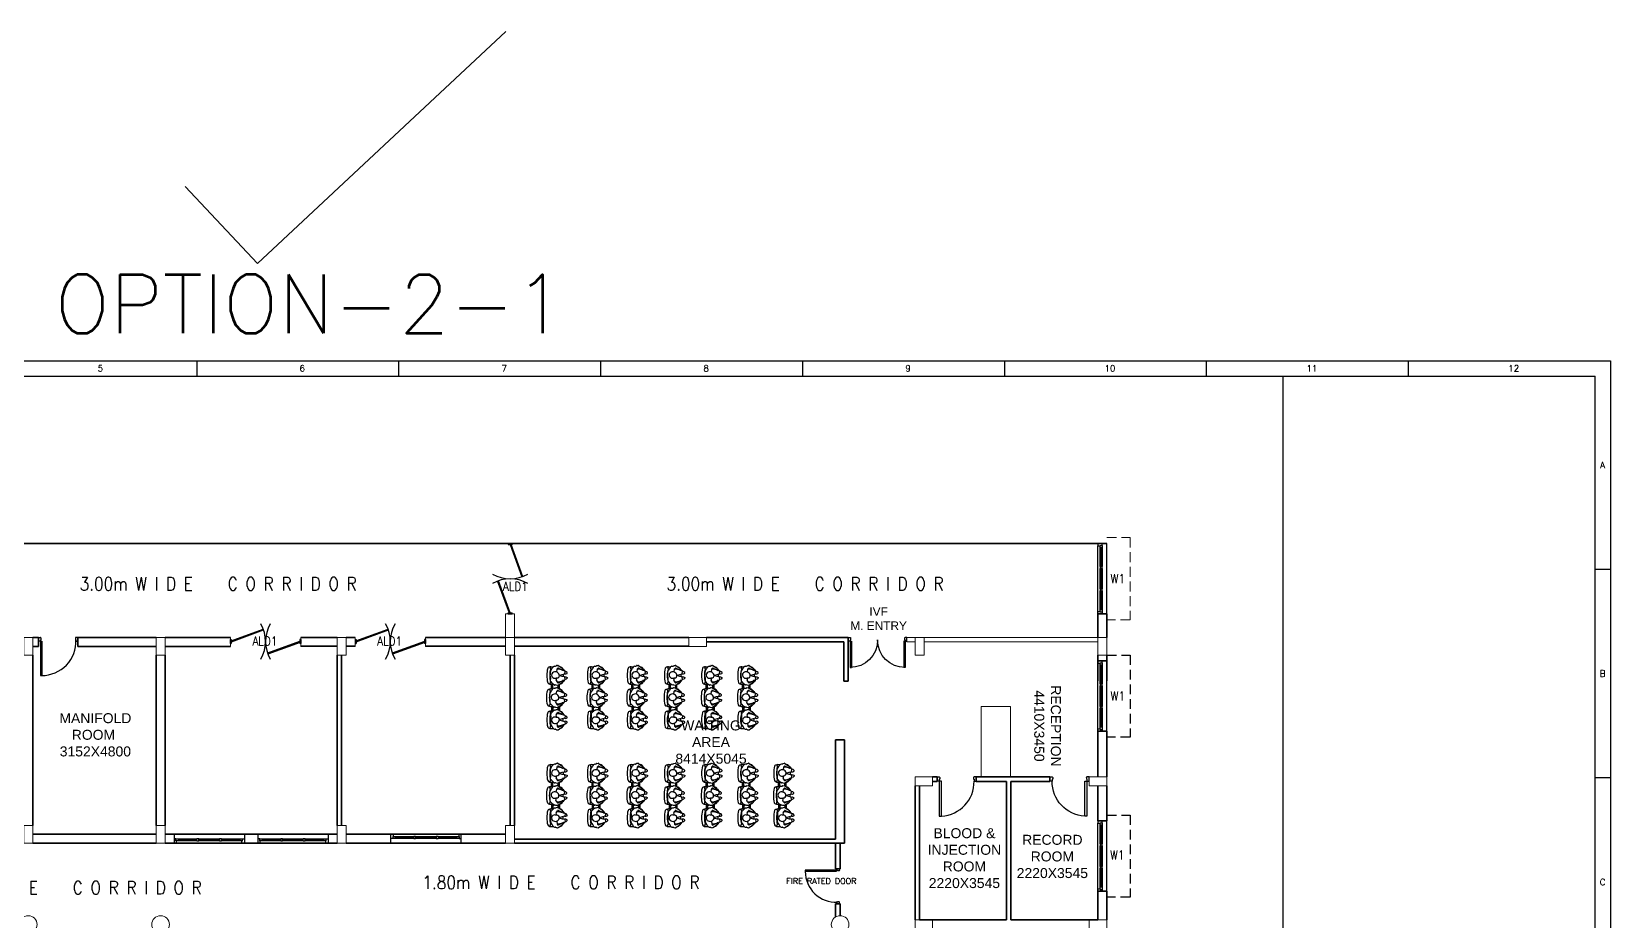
# Model space of a CAD drawing. Extents: x 2733443 to 3206532, y -1516114 to -1264405.
# Drawn here: x 3004107 to 3044472, y -1360984 to -1338265 of the extents above; entities that cross this region are included whole.
import ezdxf
from ezdxf.enums import TextEntityAlignment as Align

# ---------------------------------------------------------------- set-up
doc = ezdxf.new("R2010")
doc.units = 0
doc.header["$MEASUREMENT"] = 0
doc.linetypes.add('1', pattern=[0, 0, 0])
doc.linetypes.add('DASHED', pattern=[0.75, 0.5, -0.25])
for name, color, linetype in [('ALD1', 7, 'Continuous'), ('Chajja', 7, 'DASHED'), ('DOOR', 40, 'Continuous'), ('FUR', 33, 'Continuous'), ('FURN', 31, 'Continuous'), ('Plan', 44, 'Continuous'), ('Railing', 34, '1'), ('TEXT', 5, '1'), ('TITLE', 7, 'Continuous'), ('W1', 7, 'Continuous')]:
    doc.layers.add(name, color=color, linetype=linetype)
for name, color, linetype, lineweight in [('Column', 162, 'Continuous', 13), ('WALL', 7, '1', 35), ('windows', 4, 'Continuous', 0)]:
    doc.layers.add(name, color=color, linetype=linetype, lineweight=lineweight)
doc.styles.add('ARIAL', font='arial.ttf')
doc.styles.add('ROMANS', font='romans.shx')
doc.styles.add('RT', font='romant.shx')

# ---------------------------------------------------------------- blocks, each defined once
blk = doc.blocks.new('21500')
at = {"layer": 'DOOR'}
for p, q in [((45, 100), (45, 770)), ((45, 770), (80, 770)), ((80, 100), (80, 770)), ((1420, 100), (1420, 770)), ((1455, 770), (1420, 770)), ((1455, 100), (1455, 770)), ((45, 100), (80, 100)), ((45, 0), (45, 2.5)), ((60, 15), (57.5, 15)), ((1455, 100), (1420, 100)), ((1440, 15), (1442.5, 15)), ((1455, 0), (1455, 2.5))]:
    blk.add_line(p, q, dxfattribs=at)
for points in [[(60, 65), (45, 65), (45, 100), (0, 100), (0, 0), (45, 0)], [(60, 15), (60, 65)], [(1440, 65), (1455, 65), (1455, 100), (1500, 100), (1500, 0), (1455, 0)], [(1440, 15), (1440, 65)]]:
    blk.add_lwpolyline(points, dxfattribs=at)
at = {"layer": 'DOOR', "color": 145}
for centre, start, end in [((45, 65), 0, 90), ((1455, 65), 90, 180)]:
    blk.add_arc(centre, 705, start, end, dxfattribs=at)
at = {"layer": 'DOOR'}
for centre, start, end in [((45, 15), 270, 0), ((1455, 15), 180, 270)]:
    blk.add_arc(centre, 12.5, start, end, dxfattribs=at)
blk = doc.blocks.new('6w')
at = {"layer": 'Plan'}
for p, q in [((-36, 9.2), (-36, 0)), ((36, 9.2), (36, 0))]:
    blk.add_line(p, q, dxfattribs=at)
at = {"layer": 'Plan', "color": 143}
for p, q in [((-36, 9.2), (36, 9.2)), ((-33.5, 2.5), (-12.5, 2.5)), ((-33.5, 0), (33.5, 0)), ((-31, 4), (-31.5, 4)), ((-31.5, 3.3), (-31.5, 4)), ((-31.5, 3.6), (-12.5, 3.6)), ((-31.5, 3.3), (-31, 3.3)), ((-31, 4.5), (-31, 4)), ((-31, 2.5), (-31, 3.3)), ((-10.5, 3.6), (10.5, 3.6)), ((-10.5, 2.5), (10.5, 2.5)), ((34, 4.5), (12.5, 4.5)), ((12.5, 3.6), (31.5, 3.6)), ((12.5, 2.5), (33.5, 2.5)), ((31, 4.5), (31, 4)), ((31, 4), (31.5, 4)), ((31.5, 3.3), (31, 3.3)), ((31, 2.5), (31, 3.3)), ((31.5, 4), (31.5, 3.3))]:
    blk.add_line(p, q, dxfattribs=at)
at = {"layer": 'Plan', "color": 40}
for p, q in [((-12.5, 2.5), (-12.5, 4.5)), ((-12.5, 4.5), (-10.5, 4.5)), ((-10.5, 2.5), (-12.5, 2.5)), ((-10.5, 2.5), (-10.5, 4.5)), ((10.5, 4.5), (12.5, 4.5)), ((10.5, 2.5), (10.5, 4.5)), ((12.5, 2.5), (10.5, 2.5)), ((12.5, 2.5), (12.5, 4.5))]:
    blk.add_line(p, q, dxfattribs=at)
for points in [[(-34, 4.5), (-36, 4.5), (-36, 0), (-33.5, 0), (-33.5, 2.5), (-34, 2.5), (-34, 4.5)], [(34, 4.5), (36, 4.5), (36, 0), (33.5, 0), (33.5, 2.5), (34, 2.5), (34, 4.5)]]:
    blk.add_lwpolyline(points, close=True, dxfattribs=at)
at = {"layer": 'Plan', "color": 143}
for points in [[(-12.5, 4.5), (-34, 4.5)], [(10.5, 4.5), (-10.5, 4.5)]]:
    blk.add_lwpolyline(points, dxfattribs=at)
blk = doc.blocks.new('Z$W@#5624')
at = {"layer": 'DOOR'}
for p, q in [((0, 400), (0, 499)), ((0, 499), (25, 499)), ((19, 470), (840, 769)), ((19, 470), (28, 446)), ((25, 400), (25, 499)), ((28, 446), (849, 745)), ((183, 529), (192, 506)), ((188, 518), (680, 697)), ((676, 709), (685, 685)), ((1770, 453), (949, 154)), ((1779, 429), (957, 130)), ((1779, 429), (1770, 453)), ((1798, 499), (1773, 499)), ((1773, 400), (1773, 499)), ((1798, 400), (1798, 499)), ((0, 400), (25, 400)), ((1113, 214), (1122, 190)), ((1610, 381), (1117, 202)), ((1614, 369), (1606, 393)), ((1798, 400), (1773, 400))]:
    blk.add_line(p, q, dxfattribs=at)
at = {"layer": 'DOOR', "color": 145}
for centre, start_param, end_param in [((0, 449), 2.617994, 3.665191), ((1798, 449), -0.523599, 0.523599)]:
    blk.add_ellipse(centre, major_axis=(-899, 0), ratio=1, start_param=start_param, end_param=end_param, dxfattribs=at)
blk = doc.blocks.new('A$C1BA14061')
at = {"layer": 'TITLE', "color": 7}
for p, q in [((0, 0), (203982, 0)), ((84942, -1290), (84942, 0)), ((101948, -1290), (101948, 0)), ((118954, -1290), (118954, 0)), ((135959, -1290), (135959, 0)), ((152965, -1290), (152965, 0)), ((169971, -1290), (169971, 0)), ((186976, -1290), (186976, 0)), ((203982, 0), (203982, -140464)), ((203982, -17558), (202692, -17558)), ((203982, -35116), (202692, -35116))]:
    blk.add_line(p, q, dxfattribs=at)
at = {"layer": 'TITLE'}
for p in [(1204, -1290), (202692, -139174)]:
    blk.add_line(p, (202692, -1290), dxfattribs=at)
at = {"layer": 'TITLE', "color": 7, "style": 'ROMANS', "width": 1}
for s, height, p in [('5', 535, (76802, -626)), ('6', 535, (93808, -626)), ('7', 535, (110813, -626)), ('8', 535, (127819, -626)), ('9', 535, (144825, -626)), ('10', 534.7, (161831, -626)), ('11', 534.7, (178836, -626)), ('12', 534.7, (195842, -626)), ('A', 535, (203324, -8765)), ('B', 535, (203324, -26323)), ('C', 535, (203324, -43881))]:
    blk.add_text(s, height=height, dxfattribs=at).set_placement(p, align=Align.MIDDLE)
blk = doc.blocks.new('A$C718A0427')
at = {"layer": 'FURN', "color": 8}
for p, q in [((33, 419), (33, 357)), ((119, 419), (76, 385)), ((196, 434), (127, 423)), ((221, 433), (196, 434)), ((248, 438), (225, 433)), ((314, 425), (248, 438)), ((403, 426), (318, 425)), ((478, 363), (415, 421)), ((481, 423), (481, 359)), ((600, 433), (600, 369)), ((603, 373), (666, 431)), ((678, 436), (763, 435)), ((766, 435), (832, 448)), ((832, 448), (856, 443)), ((860, 443), (884, 444)), ((884, 444), (953, 433)), ((961, 429), (1004, 395)), ((1048, 429), (1048, 367)), ((1167, 423), (1167, 359)), ((1170, 363), (1233, 421)), ((1245, 426), (1329, 425)), ((1333, 425), (1399, 438)), ((1399, 438), (1422, 433)), ((1427, 433), (1451, 434)), ((1451, 434), (1520, 423)), ((1528, 419), (1571, 385)), ((1615, 419), (1615, 357)), ((5, 278), (0, 248)), ((3, 235), (66, 144)), ((16, 299), (7, 285)), ((18, 330), (19, 309)), ((66, 144), (83, 123)), ((71, 228), (107, 150)), ((92, 261), (77, 249)), ((83, 123), (91, 118)), ((170, 271), (92, 261)), ((93, 115), (93, 109)), ((97, 102), (127, 82)), ((107, 150), (112, 136)), ((112, 136), (114, 127)), ((120, 105), (127, 100)), ((123, 93), (120, 105)), ((132, 86), (123, 93)), ((131, 101), (127, 111)), ((127, 100), (130, 99)), ((130, 99), (131, 101)), ((225, 102), (289, 102)), ((384, 109), (380, 99)), ((390, 93), (382, 86)), ((384, 98), (389, 103)), ((387, 82), (417, 102)), ((389, 103), (394, 107)), ((393, 103), (390, 93)), ((398, 279), (437, 249)), ((407, 150), (402, 136)), ((442, 228), (407, 150)), ((420, 109), (421, 115)), ((423, 118), (431, 123)), ((431, 123), (448, 144)), ((448, 144), (511, 235)), ((499, 334), (478, 363)), ((600, 403), (481, 403)), ((600, 370), (481, 370)), ((599, 203), (489, 203)), ((500, 302), (502, 322)), ((508, 282), (500, 302)), ((514, 248), (508, 282)), ((583, 235), (511, 235)), ((567, 258), (572, 292)), ((632, 155), (570, 245)), ((572, 292), (580, 312)), ((580, 312), (578, 332)), ((582, 344), (603, 373)), ((650, 133), (632, 155)), ((638, 238), (674, 160)), ((683, 289), (643, 259)), ((658, 128), (650, 133)), ((660, 119), (660, 125)), ((694, 92), (664, 112)), ((674, 160), (679, 146)), ((692, 113), (686, 117)), ((687, 113), (690, 103)), ((690, 103), (699, 96)), ((697, 108), (692, 113)), ((696, 119), (701, 109)), ((856, 112), (792, 112)), ((911, 281), (989, 271)), ((949, 96), (957, 103)), ((950, 111), (954, 121)), ((951, 109), (950, 111)), ((954, 110), (951, 109)), ((961, 115), (954, 110)), ((984, 112), (954, 92)), ((957, 103), (961, 115)), ((969, 146), (967, 137)), ((974, 160), (969, 146)), ((1009, 238), (974, 160)), ((988, 125), (987, 119)), ((989, 271), (1004, 259)), ((998, 133), (990, 128)), ((1015, 155), (998, 133)), ((1078, 245), (1015, 155)), ((1048, 403), (1167, 403)), ((1048, 370), (1167, 370)), ((1049, 203), (1158, 203)), ((1063, 340), (1062, 319)), ((1065, 309), (1073, 295)), ((1071, 235), (1137, 235)), ((1076, 288), (1081, 258)), ((1134, 248), (1139, 282)), ((1199, 144), (1137, 235)), ((1139, 282), (1147, 302)), ((1147, 302), (1145, 322)), ((1149, 334), (1170, 363)), ((1217, 123), (1199, 144)), ((1205, 228), (1241, 150)), ((1250, 279), (1210, 249)), ((1225, 118), (1217, 123)), ((1227, 109), (1227, 115)), ((1261, 82), (1231, 102)), ((1241, 150), (1246, 136)), ((1259, 103), (1253, 107)), ((1254, 103), (1257, 93)), ((1257, 93), (1265, 86)), ((1264, 98), (1259, 103)), ((1263, 109), (1268, 99)), ((1423, 102), (1359, 102)), ((1478, 271), (1556, 261)), ((1516, 101), (1521, 111)), ((1518, 99), (1516, 101)), ((1516, 86), (1524, 93)), ((1521, 100), (1518, 99)), ((1528, 105), (1521, 100)), ((1551, 102), (1521, 82)), ((1524, 93), (1528, 105)), ((1536, 136), (1534, 127)), ((1541, 150), (1536, 136)), ((1576, 228), (1541, 150)), ((1555, 115), (1554, 109)), ((1556, 261), (1571, 249)), ((1565, 123), (1556, 118)), ((1582, 144), (1565, 123)), ((1645, 235), (1582, 144)), ((1630, 330), (1629, 309)), ((1632, 299), (1640, 285)), ((1643, 278), (1648, 248))]:
    blk.add_line(p, q, dxfattribs=at)
for points in [[(111, 138), (112, 153), (96, 222), (98, 260)], [(415, 266), (418, 222), (402, 153), (403, 138)], [(665, 276), (662, 232), (679, 163), (678, 148)], [(969, 148), (969, 163), (985, 232), (983, 270)], [(1232, 266), (1229, 222), (1246, 153), (1245, 138)], [(1536, 138), (1535, 153), (1552, 222), (1550, 260)]]:
    blk.add_lwpolyline(points, dxfattribs=at)
for points in [[(384, 82), (363, 59, -0.259848), (357, 57), (301, 66, -0.302547), (296, 71), (283, 128), (266, 180), (255, 193), (247, 180), (231, 128), (218, 71, -0.302547), (212, 66), (157, 57, -0.259848), (151, 59), (130, 82)], [(697, 92), (718, 69, 0.259848), (724, 67), (779, 76, 0.302547), (785, 81), (798, 138), (814, 190), (826, 203), (833, 190), (850, 138), (863, 81, 0.302547), (868, 76), (923, 67, 0.259848), (930, 69), (950, 92)], [(1264, 82), (1285, 59, 0.259848), (1291, 57), (1346, 66, 0.302547), (1352, 71), (1365, 128), (1381, 180), (1393, 193), (1400, 180), (1417, 128), (1430, 71, 0.302547), (1435, 66), (1490, 57, 0.259848), (1497, 59), (1517, 82)]]:
    blk.add_lwpolyline(points, format="xyb", dxfattribs=at)
for points in [[(306, 5, 0.28165), (326, 3, 0.281432), (363, 59, -0.259848), (357, 57), (301, 66, -0.302547), (296, 71, 0.254294)], [(775, 15, -0.28165), (755, 13, -0.281432), (718, 69, 0.259848), (724, 67), (779, 76, 0.302547), (785, 81, -0.254294)], [(1342, 5, -0.28165), (1322, 3, -0.281432), (1285, 59, 0.259848), (1291, 57), (1346, 66, 0.302547), (1352, 71, -0.254294)]]:
    blk.add_lwpolyline(points, format="xyb", close=True, dxfattribs=at)
for centre, radius, start, end in [((138, 419), 106, 151.0301, 180), ((82, 465), 36.6, 105.639, 285.639), ((239, -97), 620, 88.3753, 105.639), ((239, -97), 547, 88.1581, 105.639), ((130, 405), 17.5, 99.3001, 128.6806), ((247, 330), 75.4, 33.3122, 141.3111), ((222, 450), 17.5, 267.1355, 281.8973), ((274, -97), 620, 74.361, 91.6247), ((274, -97), 547, 74.361, 91.8419), ((318, 442), 17.5, 258.8982, 270.8191), ((403, 408), 17.5, 47.3161, 90.8191), ((432, 465), 36.6, 254.361, 74.361), ((375, 419), 106, 0, 28.9699), ((705, 429), 106, 151.0301, 180), ((649, 475), 36.6, 105.639, 285.639), ((806, -87), 620, 88.3753, 105.639), ((806, -87), 547, 88.1581, 105.639), ((678, 418), 17.5, 89.1809, 132.6839), ((763, 452), 17.5, 269.1809, 281.1018), ((834, 340), 75.4, 38.6889, 146.6878), ((841, -87), 620, 74.361, 91.6247), ((841, -87), 547, 74.361, 91.8419), ((859, 460), 17.5, 258.1027, 272.8645), ((950, 416), 17.5, 51.3194, 80.6999), ((999, 475), 36.6, 254.361, 74.361), ((942, 429), 106, 0, 28.9699), ((1272, 419), 106, 151.0301, 180), ((1216, 465), 36.6, 105.639, 285.639), ((1373, -97), 620, 88.3753, 105.639), ((1373, -97), 547, 88.1581, 105.639), ((1245, 408), 17.5, 89.1809, 132.6839), ((1330, 442), 17.5, 269.1809, 281.1018), ((1401, 330), 75.4, 38.6889, 146.6878), ((1408, -97), 620, 74.361, 91.6247), ((1408, -97), 547, 74.361, 91.8419), ((1426, 450), 17.5, 258.1027, 272.8645), ((1517, 405), 17.5, 51.3194, 80.6999), ((1566, 465), 36.6, 254.361, 74.361), ((1509, 419), 106, 0, 28.9699), ((17, 245), 17.5, 170.8481, 214.7522), ((22, 276), 17.5, 148.0246, 170.8481), ((1, 308), 17.5, 328.0246, 2.8591), ((97, 303), 84.1, 104.4561, 161.4627), ((138, 208), 106, 190.1847, 244.5593), ((87, 235), 17.5, 127.6009, 204.4875), ((89, 115), 3.85, 3.5615, 58.3672), ((102, 109), 8.38, 183.5615, 235.7532), ((106, 108), 20.4, 6.9092, 68.3871), ((128, 86), 4.21, 251.3857, 341.4191), ((130, 85), 1.82, 341.4191, 51.447), ((220, 61), 70, 181.2733, 239.4641), ((275, 307), 111, 141.3111, 195.5429), ((268, 306), 105, 195.5429, 253.9718), ((190, 19), 19.3, 254.3632, 317.2828), ((157, 50), 64.2, 317.3296, 18.8978), ((257, 265), 62.5, 253.9718, 8.0509), ((223, 314), 104, 337.1497, 33.3122), ((316, 448), 179, 271.1807, 291.4261), ((384, 102), 5.12, 218.4181, 239.2946), ((387, 265), 17.5, 52.3991, 111.4261), ((382, 100), 2.26, 239.2946, 315.0334), ((383, 85), 1.82, 128.553, 198.5809), ((386, 86), 4.21, 198.5809, 288.6143), ((405, 107), 20.9, 103.9888, 173.5389), ((390, 105), 4.3, 322.4637, 18.4149), ((394, 133), 8.61, 315.435, 18.1784), ((412, 109), 8.38, 304.2468, 356.4385), ((375, 208), 106, 295.4407, 349.8153), ((425, 115), 3.85, 121.6328, 176.4385), ((427, 235), 17.5, 335.5125, 52.3991), ((485, 324), 17.5, 354.2936, 36.1379), ((496, 245), 17.5, 325.2478, 9.1519), ((584, 255), 17.5, 170.8481, 214.7522), ((596, 334), 17.5, 143.8621, 185.7064), ((705, 218), 106, 190.1847, 244.5593), ((654, 245), 17.5, 127.6009, 204.4875), ((656, 125), 3.85, 3.5615, 58.3672), ((669, 119), 8.38, 183.5615, 235.7532), ((687, 143), 8.61, 161.8216, 224.565), ((676, 117), 20.9, 6.4611, 76.0112), ((693, 275), 17.5, 68.5739, 127.6009), ((691, 115), 4.3, 161.5851, 217.5363), ((695, 96), 4.21, 251.3857, 341.4191), ((698, 110), 2.26, 224.9666, 300.7054), ((697, 95), 1.82, 341.4191, 51.447), ((765, 458), 179, 248.5739, 268.8193), ((697, 112), 5.12, 300.7054, 321.5819), ((857, 324), 104, 146.6878, 202.8503), ((824, 275), 62.5, 171.9491, 286.0282), ((812, 316), 105, 286.0282, 344.4571), ((924, 60), 64.2, 161.1022, 222.6704), ((891, 29), 19.3, 222.7172, 285.6368), ((806, 317), 111, 344.4571, 38.6889), ((860, 71), 70, 300.5359, 358.7267), ((950, 95), 1.82, 128.553, 198.5809), ((952, 96), 4.21, 198.5809, 288.6143), ((974, 118), 20.4, 111.6129, 173.0908), ((979, 119), 8.38, 304.2468, 356.4385), ((942, 218), 106, 295.4407, 349.8153), ((992, 125), 3.85, 121.6328, 176.4385), ((983, 313), 84.1, 18.5373, 75.5439), ((993, 245), 17.5, 335.5125, 52.3991), ((1079, 318), 17.5, 177.1409, 211.9754), ((1058, 286), 17.5, 9.1519, 31.9754), ((1063, 255), 17.5, 325.2478, 9.1519), ((1151, 245), 17.5, 170.8481, 214.7522), ((1163, 324), 17.5, 143.8621, 185.7064), ((1272, 208), 106, 190.1847, 244.5593), ((1221, 235), 17.5, 127.6009, 204.4875), ((1223, 115), 3.85, 3.5615, 58.3672), ((1235, 109), 8.38, 183.5615, 235.7532), ((1254, 133), 8.61, 161.8216, 224.565), ((1243, 107), 20.9, 6.4611, 76.0112), ((1260, 265), 17.5, 68.5739, 127.6009), ((1257, 105), 4.3, 161.5851, 217.5363), ((1262, 86), 4.21, 251.3857, 341.4191), ((1265, 100), 2.26, 224.9666, 300.7054), ((1264, 85), 1.82, 341.4191, 51.447), ((1264, 102), 5.12, 300.7054, 321.5819), ((1332, 448), 179, 248.5739, 268.8193), ((1424, 314), 104, 146.6878, 202.8503), ((1391, 265), 62.5, 171.9491, 286.0282), ((1379, 306), 105, 286.0282, 344.4571), ((1491, 50), 64.2, 161.1022, 222.6704), ((1458, 19), 19.3, 222.7172, 285.6368), ((1373, 307), 111, 344.4571, 38.6889), ((1427, 61), 70, 300.5359, 358.7267), ((1517, 85), 1.82, 128.553, 198.5809), ((1519, 86), 4.21, 198.5809, 288.6143), ((1541, 108), 20.4, 111.6129, 173.0908), ((1546, 109), 8.38, 304.2468, 356.4385), ((1509, 208), 106, 295.4407, 349.8153), ((1559, 115), 3.85, 121.6328, 176.4385), ((1550, 303), 84.1, 18.5373, 75.5439), ((1560, 235), 17.5, 335.5125, 52.3991), ((1646, 308), 17.5, 177.1409, 211.9754), ((1625, 276), 17.5, 9.1519, 31.9754), ((1630, 245), 17.5, 325.2478, 9.1519)]:
    blk.add_arc(centre, radius, start, end, dxfattribs=at)
blk = doc.blocks.new('Z$W@#1841')
at = {"layer": 'DOOR', "color": 32}
for p, q in [((-306, -199), (-362, -199)), ((-362, -199), (-362, -310)), ((-362, -310), (-306, -310)), ((-306, -255), (-306, -199)), ((-291, -255), (-306, -255)), ((-306, -310), (-306, -307)), ((-291, -295), (-294, -295)), ((-291, -295), (-291, -255)), ((568, -295), (568, -255)), ((568, -255), (583, -255)), ((568, -295), (571, -295)), ((583, -255), (583, -199)), ((583, -199), (638, -199)), ((583, -310), (583, -307)), ((638, -310), (583, -310)), ((638, -199), (638, -310))]:
    blk.add_line(p, q, dxfattribs=at)
blk.add_lwpolyline([(527, 691), (527, -199), (583, -199), (583, 691)], close=True, dxfattribs=at)
at = {"layer": 'DOOR', "color": 145}
blk.add_arc((567, -182), 873, 92.6177, 181.1129, dxfattribs=at)
at = {"layer": 'DOOR', "color": 32}
for centre, start, end in [((-306, -295), 270, 0), ((583, -295), 180, 270)]:
    blk.add_arc(centre, 12.5, start, end, dxfattribs=at)
blk = doc.blocks.new('A$C19B8274B')
at = {"layer": 'DOOR'}
for p, q in [((-45, 925), (-80, 925)), ((-80, 50), (-80, 925)), ((-45, 50), (-45, 925)), ((-45, 50), (-80, 50)), ((-955, -50), (-955, -47.5)), ((-940, -35), (-942.5, -35)), ((-60, -35), (-57.5, -35)), ((-45, -50), (-45, -47.5))]:
    blk.add_line(p, q, dxfattribs=at)
for points in [[(-940, 15), (-955, 15), (-955, 50), (-1000, 50), (-1000, -50), (-955, -50)], [(-940, -35), (-940, 15)], [(-60, 15), (-45, 15), (-45, 50), (0, 50), (0, -50), (-45, -50)], [(-60, -35), (-60, 15)]]:
    blk.add_lwpolyline(points, dxfattribs=at)
at = {"layer": 'DOOR', "color": 145}
blk.add_arc((-80, 50), 875, 90, 182.29244, dxfattribs=at)
at = {"layer": 'DOOR'}
for centre, start, end in [((-955, -35), 270, 0), ((-45, -35), 180, 270)]:
    blk.add_arc(centre, 12.5, start, end, dxfattribs=at)

msp = doc.modelspace()

# ---------------------------------------------------------------- linework, layer by layer
at = {"layer": 'Chajja', "color": 251, "linetype": 'DASHED', "lineweight": 5, "ltscale": 500}
msp.add_lwpolyline([(3031593.1808, -1351199.7761), (3032193.1809, -1351199.7761), (3032193.1809, -1353299.7761), (3031593.1808, -1353299.7761)], dxfattribs=at)
at = {"layer": 'Chajja', "linetype": 'DASHED', "ltscale": 500}
for points in [[(3031593.1808, -1354199.7761), (3032193.1809, -1354199.7761), (3032193.1809, -1356299.7761), (3031593.1808, -1356299.7761)], [(3031593.1809, -1358289.3548), (3032193.181, -1358289.3548), (3032193.181, -1360389.3549), (3031593.1809, -1360389.3549)]]:
    msp.add_lwpolyline(points, dxfattribs=at)
at = {"layer": 'Column'}
for points in [[(3003906.5984, -1354199.7761), (3004136.5984, -1354199.7761), (3004136.5984, -1353749.7761), (3003906.5984, -1353749.7761)], [(3007518.265, -1354199.7761), (3007288.265, -1354199.7761), (3007288.265, -1353749.7761), (3007518.265, -1353749.7761)], [(3012148.265, -1354199.7761), (3011918.265, -1354199.7761), (3011918.265, -1353749.7761), (3012148.265, -1353749.7761)], [(3020908.1809, -1353749.7761), (3020908.1809, -1353979.7761), (3021358.1809, -1353979.7761), (3021358.1809, -1353749.7761)], [(3026923.265, -1353749.7761), (3026693.265, -1353749.7761), (3026693.265, -1354199.7761), (3026923.265, -1354199.7761)], [(3031593.1809, -1353749.7761), (3031363.1809, -1353749.7761), (3031363.1809, -1354199.7761), (3031593.1809, -1354199.7761)], [(3027143.265, -1357544.7761), (3027143.265, -1357314.7761), (3026693.265, -1357314.7761), (3026693.265, -1357544.7761)], [(3031593.1809, -1357544.7761), (3031593.1809, -1357314.7761), (3031143.1809, -1357314.7761), (3031143.1809, -1357544.7761)], [(3003906.5984, -1359009.7761), (3004136.5984, -1359009.7761), (3004136.5984, -1358559.7761), (3003906.5984, -1358559.7761)], [(3007288.265, -1359009.7761), (3007518.265, -1359009.7761), (3007518.265, -1358559.7761), (3007288.265, -1358559.7761)], [(3011918.265, -1359009.7761), (3012148.265, -1359009.7761), (3012148.265, -1358559.7761), (3011918.265, -1358559.7761)], [(3016226.5884, -1359009.7761), (3016456.5884, -1359009.7761), (3016456.5884, -1358559.7761), (3016226.5884, -1358559.7761)], [(3027143.265, -1361202.2761), (3027143.265, -1360972.2761), (3026693.265, -1360972.2761), (3026693.265, -1361202.2761)], [(3031593.1809, -1361202.2761), (3031593.1809, -1360972.2761), (3031143.1809, -1360972.2761), (3031143.1809, -1361202.2761)]]:
    msp.add_lwpolyline(points, close=True, dxfattribs=at)
msp.add_lwpolyline([(3016456.5884, -1354199.7761), (3016456.5884, -1353749.7761), (3016226.5884, -1353749.7761), (3016226.5884, -1354199.7761), (3016456.5884, -1354199.7761)], dxfattribs=at)
at = {"layer": 'Column', "color": 3}
for centre in [(3004021.5984, -1361087.2761), (3007404.766, -1361087.2761), (3024778.265, -1361087.2761)]:
    msp.add_circle(centre, 225, dxfattribs=at)
at = {"layer": 'FUR', "lineweight": 0, "ltscale": 15}
for p, q in [((3029133.265, -1355513.4063), (3028383.265, -1355513.4063)), ((3028383.265, -1355513.4063), (3028383.265, -1357314.7761)), ((3029133.265, -1357314.7761), (3029133.265, -1355513.4063)), ((3028383.265, -1357314.7761), (3029133.265, -1357314.7761))]:
    msp.add_line(p, q, dxfattribs=at)
at = {"layer": 'Railing', "color": 251, "lineweight": 5}
msp.add_line((3024663.265, -1353749.7761), (3021358.1809, -1353749.7761), dxfattribs=at)
at = {"layer": 'TITLE'}
msp.add_line((3036098.8951, -1347073.5222), (3036098.8951, -1388928.8784), dxfattribs=at)
at = {"layer": 'WALL', "color": 240, "true_color": 0xed1f24}
for p, q in [((3009881.8525, -1344194.9678), (3016234.2257, -1338264.9055)), ((3008034.68, -1342227.9294), (3009881.8525, -1344194.9678))]:
    msp.add_line(p, q, dxfattribs=at)
at = {"layer": 'WALL', "color": 251}
msp.add_line((3031593.1809, -1351349.7761), (2985435.765, -1351349.7761), dxfattribs=at)
at = {"layer": 'WALL', "color": 251, "lineweight": 5}
for p, q in [((3016226.5884, -1353149.7761), (3016456.5884, -1353149.7761)), ((3016226.5884, -1353749.7761), (3016226.5884, -1353149.7761)), ((3016456.5884, -1353749.7761), (3016456.5884, -1353149.7761)), ((3009188.2449, -1353749.7761), (3009188.2449, -1353979.7761)), ((3010988.2449, -1353749.7761), (3010988.2449, -1353979.7761)), ((3012378.5565, -1353749.7761), (3012148.265, -1353749.7761)), ((3012378.5565, -1353749.7761), (3012148.265, -1353749.7761)), ((3012378.5565, -1353749.7761), (3012378.5565, -1353979.7761)), ((3012378.5565, -1353749.7761), (3012378.5565, -1353979.7761)), ((3014178.5565, -1353749.7761), (3016226.5884, -1353749.7761)), ((3014178.5565, -1353749.7761), (3014178.5565, -1353979.7761)), ((3014178.5565, -1353749.7761), (3014178.5565, -1353979.7761)), ((3012148.265, -1353979.7761), (3012378.5565, -1353979.7761)), ((3012148.265, -1353979.7761), (3012378.5565, -1353979.7761)), ((3012148.265, -1353979.7761), (3012378.5565, -1353979.7761)), ((3012148.265, -1353979.7761), (3012378.5565, -1353979.7761)), ((3012378.5565, -1353974.7761), (3012378.5565, -1353979.7761)), ((3014178.5565, -1353974.7761), (3014178.5565, -1353979.7761)), ((3014178.5565, -1353979.7761), (3016226.5884, -1353979.7761))]:
    msp.add_line(p, q, dxfattribs=at)
at = {"layer": 'WALL'}
for p, q in [((3031363.1809, -1353149.7761), (3031593.1809, -1353149.7761)), ((3031363.1809, -1353149.7761), (3031363.1809, -1353749.7761)), ((3031593.1809, -1353149.7761), (3031593.1809, -1353749.7761)), ((3004136.5984, -1353749.7761), (3004286.5984, -1353749.7761)), ((3004286.5984, -1353749.7761), (3004286.5984, -1353979.7761)), ((3005286.5984, -1353749.7761), (3007288.265, -1353749.7761)), ((3005286.5984, -1353749.7761), (3005286.5984, -1353979.7761)), ((3007518.265, -1353749.7761), (3009188.2449, -1353749.7761)), ((3010988.2449, -1353749.7761), (3011918.265, -1353749.7761)), ((3012148.265, -1353749.7761), (3012378.5565, -1353749.7761)), ((3014178.5565, -1353749.7761), (3016226.5884, -1353749.7761)), ((3016456.5884, -1353749.7761), (3020908.1809, -1353749.7761)), ((3021358.1809, -1353749.7761), (3024663.265, -1353749.7761)), ((3024663.265, -1353749.7761), (3024985.765, -1353749.7761)), ((3024985.765, -1353749.7761), (3024985.765, -1353864.7761)), ((3004136.5984, -1353979.7761), (3004286.5984, -1353979.7761)), ((3004136.5984, -1354199.7761), (3004136.5984, -1358559.7761)), ((3005286.5984, -1353979.7761), (3007288.265, -1353979.7761)), ((3007288.265, -1354199.7761), (3007288.265, -1358559.7761)), ((3007518.265, -1353979.7761), (3009188.2449, -1353979.7761)), ((3007518.265, -1354199.7761), (3007518.265, -1358559.7761)), ((3010988.2449, -1353977.0839), (3011918.265, -1353974.7761)), ((3011918.265, -1354199.7761), (3011918.265, -1358559.7761)), ((3012033.265, -1354199.7761), (3012033.265, -1356474.7765)), ((3012148.265, -1353974.7761), (3012378.5565, -1353974.7761)), ((3014178.5565, -1353974.7761), (3016226.5884, -1353974.7761)), ((3016341.5884, -1354199.7761), (3016341.5884, -1356474.7765)), ((3016456.5884, -1353974.7761), (3018548.265, -1353974.7761)), ((3016456.5884, -1354199.7761), (3016456.5884, -1358559.7761)), ((3018548.265, -1353974.7761), (3020908.1809, -1353974.7761)), ((3024870.765, -1353864.7761), (3021358.1809, -1353864.7761)), ((3024870.765, -1354864.7761), (3024870.765, -1353864.7761)), ((3024985.765, -1353864.7761), (3024985.765, -1354864.7761)), ((3031363.1809, -1354199.7761), (3031363.1809, -1354857.2761)), ((3031593.1809, -1354199.7761), (3031593.1809, -1354857.2761)), ((3031363.181, -1354349.7761), (3031593.181, -1354349.7761)), ((3024985.765, -1354864.7761), (3024870.765, -1354864.7761)), ((3031363.181, -1356149.7761), (3031593.181, -1356149.7761)), ((3031363.181, -1356149.7761), (3031363.181, -1357314.7761)), ((3031593.181, -1356149.7761), (3031593.181, -1357314.7761)), ((3012033.265, -1356474.7765), (3012033.265, -1358559.7761)), ((3016341.5884, -1356474.7765), (3016341.5884, -1358559.7761)), ((3024663.265, -1356364.7761), (3024663.265, -1358909.7761)), ((3024663.265, -1356364.7761), (3024893.265, -1356364.7761)), ((3024893.265, -1356364.7761), (3024893.265, -1359009.7761)), ((3027143.265, -1357314.7761), (3027258.265, -1357314.7761)), ((3027143.9897, -1357429.7761), (3027258.265, -1357429.7761)), ((3027258.265, -1357314.7761), (3027258.265, -1357429.7761)), ((3028258.265, -1357314.7761), (3030143.1809, -1357314.7761)), ((3028258.265, -1357314.7761), (3028258.265, -1357429.7761)), ((3028258.265, -1357429.7761), (3029028.265, -1357429.7761)), ((3029028.265, -1360972.2761), (3029028.265, -1357429.7761)), ((3029143.265, -1357429.7761), (3030143.1809, -1357429.7761)), ((3029143.265, -1360972.2761), (3029143.265, -1357429.7761)), ((3030143.1809, -1357429.7761), (3030143.1809, -1357314.7761)), ((3026693.265, -1360972.2761), (3026693.265, -1357544.7761)), ((3026808.265, -1360972.2761), (3026808.265, -1357544.7761)), ((3031363.1809, -1357544.7761), (3031363.1809, -1358439.3549)), ((3031593.1809, -1357544.7761), (3031593.1809, -1358439.3549)), ((3031363.1809, -1358439.3549), (3031593.1809, -1358439.3549)), ((3004286.5984, -1358779.7761), (3004136.5984, -1358779.7761)), ((3004136.5984, -1359009.7761), (3004286.5984, -1359009.7761)), ((3004286.5984, -1358779.7761), (3007288.265, -1358779.7761)), ((3004286.5984, -1359009.7761), (3007288.265, -1359009.7761)), ((3007518.265, -1358779.7761), (3007668.265, -1358779.7761)), ((3007518.265, -1359009.7761), (3007668.265, -1359009.7761)), ((3007668.265, -1358779.7761), (3009903.265, -1358779.7761)), ((3007668.265, -1359009.7761), (3011918.265, -1359009.7761)), ((3009903.265, -1358779.7761), (3011918.265, -1358779.7761)), ((3012148.265, -1358779.7761), (3013437.4267, -1358779.7761)), ((3012148.265, -1359009.7761), (3014688.4267, -1359009.7761)), ((3013288.4267, -1358779.7761), (3014688.4267, -1358779.7761)), ((3014688.4267, -1358779.7761), (3016226.5884, -1358779.7761)), ((3014688.4267, -1359009.7761), (3016226.5884, -1359009.7761)), ((3016456.5884, -1358909.7761), (3018548.265, -1358909.7761)), ((3016456.5884, -1359009.7761), (3024893.265, -1359009.7761)), ((3018548.265, -1358909.7761), (3024663.265, -1358909.7761)), ((3024663.265, -1359009.7761), (3024663.265, -1359661.7761)), ((3024778.265, -1359661.7761), (3024778.265, -1359009.7761)), ((3024663.265, -1359661.7761), (3024778.265, -1359661.7761)), ((3031363.1809, -1360239.3549), (3031593.1809, -1360239.3549)), ((3031363.1809, -1360239.3549), (3031363.1809, -1360972.2761)), ((3031593.1809, -1360239.3549), (3031593.1809, -1360972.2761)), ((3024663.265, -1360561.7761), (3024778.265, -1360561.7761)), ((3024663.265, -1360561.7761), (3024663.265, -1360893.8853)), ((3024778.265, -1360862.2761), (3024778.265, -1360561.7761)), ((3026808.265, -1360972.2761), (3029028.265, -1360972.2761)), ((3029143.265, -1360972.2761), (3031363.1809, -1360972.2761))]:
    msp.add_line(p, q, dxfattribs=at)
at = {"layer": 'WALL', "lineweight": 5}
for p, q in [((3031363.1809, -1353749.7761), (3026485.765, -1353749.7761)), ((3026485.765, -1353749.7761), (3026485.765, -1353864.7761)), ((3026693.265, -1353864.7761), (3026485.765, -1353864.7761)), ((3031363.1809, -1353864.7761), (3026923.265, -1353864.7761))]:
    msp.add_line(p, q, dxfattribs=at)

# ---------------------------------------------------------------- block references
at = {"layer": 'DOOR', "color": 251, "linetype": 'Continuous', "lineweight": 5, "xscale": 1.001247151754797, "yscale": 1.001247151754797, "zscale": 1.001247151754797}
for p, rotation in [((3015891.5884, -1351349.7761), 270), ((3010988.2449, -1353406.2634), 180), ((3014178.5565, -1353406.2634), 180)]:
    msp.add_blockref('Z$W@#5624', p, dxfattribs=dict(at, rotation=rotation))
at = {"layer": 'DOOR', "linetype": 'Continuous', "rotation": 180}
for name, p in [('A$C19B8274B', (3004286.5984, -1353799.7761)), ('Z$W@#1841', (3027896.6565, -1357624.6884))]:
    msp.add_blockref(name, p, dxfattribs=at)
at = {"layer": 'DOOR', "linetype": 'Continuous', "xscale": -1, "rotation": 180}
for name, p in [('21500', (3024985.765, -1353749.7761)), ('Z$W@#1841', (3030504.7894, -1357624.6884))]:
    msp.add_blockref(name, p, dxfattribs=at)
at = {"layer": 'DOOR', "linetype": 'Continuous', "xscale": 0.8999999999999999, "yscale": 0.8999999999999999, "zscale": 0.8999999999999999, "rotation": 90}
msp.add_blockref('A$C19B8274B', (3024720.765, -1359661.7761), dxfattribs=at)
at = {"layer": 'FURN', "color": 251, "lineweight": 5, "rotation": 89.99999999999999}
for p in [(3017803.3442, -1356113.1508), (3018838.0076, -1356113.1508), (3019856.7534, -1356113.1508), (3020808.7534, -1356113.1508), (3021758.7534, -1356113.1508), (3022683.7534, -1356113.1508), (3017803.3442, -1358615.4234), (3018838.0076, -1358615.4234), (3019856.7534, -1358615.4234), (3020808.7534, -1358615.4234), (3021758.7534, -1358615.4234), (3022683.7534, -1358615.4234), (3023603.5853, -1358615.4234)]:
    msp.add_blockref('A$C718A0427', p, dxfattribs=at)
at = {"layer": 'TITLE', "xscale": 0.3035552556082519, "yscale": 0.3035553943041123, "zscale": 0.3035553665695551}
msp.add_blockref('A$C1BA14061', (2982551.6742, -1346681.9547), dxfattribs=at)
at = {"layer": 'windows', "color": 251, "lineweight": 5, "xscale": -25, "yscale": 25, "zscale": 24.99999999999242}
for p, rotation in [((3031363.1809, -1352249.7761), 270), ((3014188.4267, -1358779.7761), 180)]:
    msp.add_blockref('6w', p, dxfattribs=dict(at, rotation=rotation))
at = {"layer": 'windows', "xscale": -25, "yscale": 25, "zscale": 24.99999999999242, "rotation": 270}
for p in [(3031363.1809, -1355249.7761), (3031363.1809, -1359339.3549)]:
    msp.add_blockref('6w', p, dxfattribs=at)
at = {"layer": 'windows', "color": 251, "lineweight": 5, "xscale": -25, "yscale": 25, "zscale": 24.99999999999242}
for p in [(3008648.265, -1359009.7761), (3010788.265, -1359009.7761)]:
    msp.add_blockref('6w', p, dxfattribs=at)

# ---------------------------------------------------------------- texts
at = {"layer": 'ALD1', "color": 251, "lineweight": 5, "style": 'ROMANS', "width": 0.85}
for p in [(3016475.2717, -1352563.5672), (3010071.479, -1353960.3171), (3013261.7906, -1353960.3171), (3013261.7906, -1353960.3171)]:
    msp.add_text('ALD1', height=230, dxfattribs=at).set_placement(p, align=Align.CENTER)
at = {"layer": 'TEXT', "linetype": 'Continuous', "lineweight": 5, "style": 'RT', "width": 0.85}
for p in [(3008877.9438, -1352549.2088), (3008877.9438, -1352549.2088), (3023882.5716, -1352549.2088), (3023882.5716, -1352549.2088)]:
    msp.add_text('3.00m W I D E   C O R R I D O R', height=336.6, dxfattribs=at).set_placement(p, align=Align.CENTER)
at = {"layer": 'TEXT', "linetype": 'Continuous', "style": 'RT', "width": 0.85}
for p in [(3017641.1903, -1360180.3442), (3004915.8684, -1360316.6)]:
    msp.add_text('1.80m W I D E   C O R R I D O R', height=336.6, dxfattribs=at).set_placement(p, align=Align.CENTER)
at = {"layer": 'TEXT', "attachment_point": 5, "style": 'ARIAL'}
for s, insert, char_height, width in [('IVF\\PM. ENTRY', (3025761.6971, -1353269.5468), 216.75, 1950.59307), ('MANIFOLD ROOM  3152X4800', (3005737.8353, -1356241.0999), 255, 2454.157572), ('WAITING AREA 8414X5045', (3021476.9571, -1356426.8159), 255, 2454.157572), ('BLOOD & INJECTION ROOM 2220X3545', (3027955.6727, -1359393.2732), 255, 2294.815376), ('RECORD\\PROOM 2220X3545', (3030204.1829, -1359349.9879), 255, 2294.815376)]:
    msp.add_mtext(s, dxfattribs=dict(at, insert=insert, char_height=char_height, width=width))
at = {"layer": 'TEXT', "insert": (3030078.9663, -1356013.4473), "char_height": 255, "width": 2294.815376, "attachment_point": 5, "rotation": 270, "style": 'ARIAL'}
msp.add_mtext('RECEPTION\\P4410X3450', dxfattribs=at)
at = {"layer": 'TEXT', "insert": (3023402.1355, -1359902.1624), "char_height": 150, "attachment_point": 1, "style": 'ROMANS'}
msp.add_mtext_dynamic_manual_height_columns('FIRE RATED DOOR', width=2226.227209, gutter_width=1000, heights=[0], dxfattribs=at)
at = {"layer": 'W1', "color": 251, "lineweight": 5, "style": 'ROMANS', "width": 0.85}
msp.add_text('W1', height=230, dxfattribs=at).set_placement((3031876.515, -1352361.9567), align=Align.CENTER)
at = {"layer": 'W1', "color": 7, "style": 'ROMANS', "width": 0.85}
for p in [(3031876.515, -1355361.9567), (3031863.9611, -1359424.2331)]:
    msp.add_text('W1', height=230, dxfattribs=at).set_placement(p, align=Align.CENTER)
at = {"layer": 'WALL', "insert": (3004695.4278, -1344475.7141), "char_height": 1500, "attachment_point": 1, "style": 'ROMANS'}
msp.add_mtext_dynamic_manual_height_columns('OPTION-2-1', width=44096.468564, gutter_width=1000, heights=[0], dxfattribs=at)

doc.saveas('drawing.dxf')
